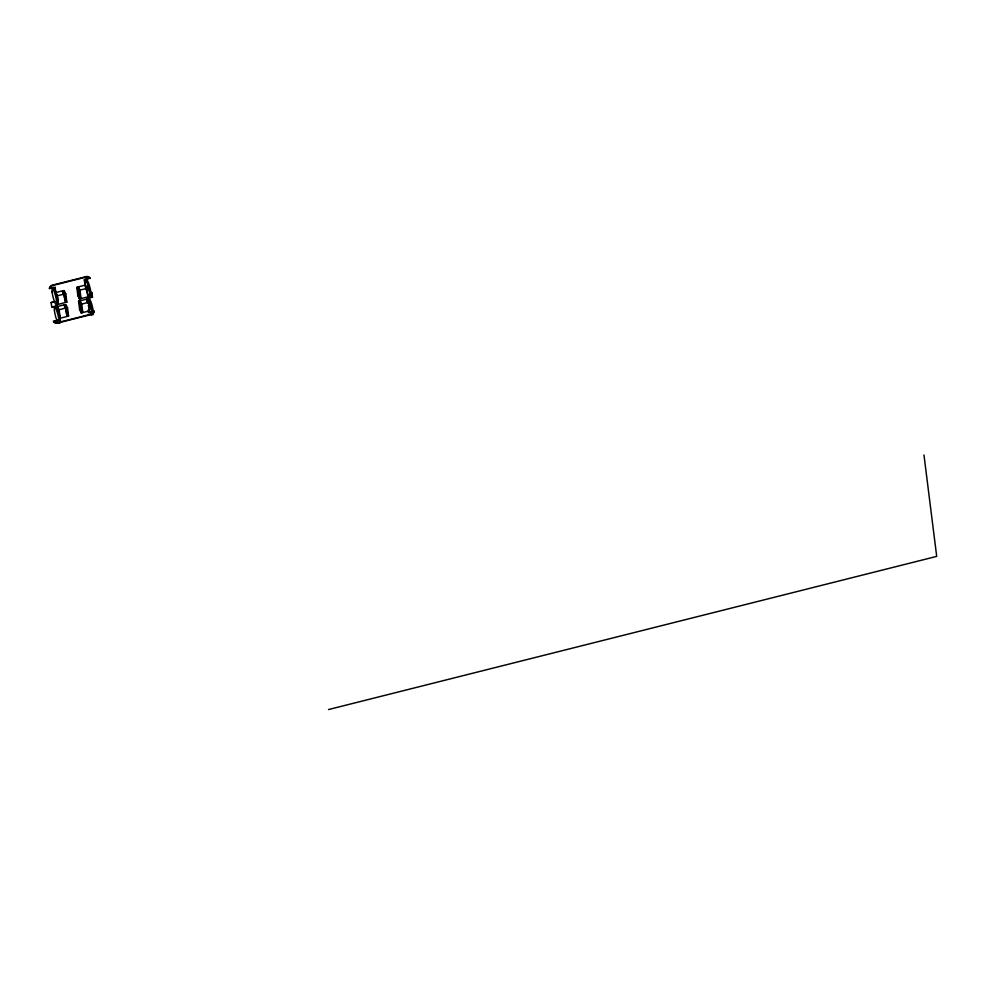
<?xml version="1.0" encoding="UTF-8"?>
<svg xmlns="http://www.w3.org/2000/svg" width="986" height="986" viewBox="0 0 986 986"><rect width="100%" height="100%" fill="white"/><g stroke="black" fill="none" stroke-linecap="round" stroke-linejoin="round"><path stroke-width="1.48" d="M58.494 312.969L59.826 316.013M88.986 305.29L90.071 309.185M85.03 285.225L84.315 279.568L89.96 278.151A4.745 3.734 -26.3 0 0 86.904 276.45L51.765 285.299A4.745 3.734 -26.3 0 0 49.3 288.38L55.142 287.357L55.857 293.015M90.157 278.533A4.745 3.734 -26.3 0 0 87.101 276.844L51.95 285.693A4.745 3.734 -26.3 0 0 49.497 288.775M59.628 322.151L91.624 314.029M57.656 320.117L53.614 321.572A4.745 3.734 -26.3 0 0 56.67 323.272L91.821 314.411A4.745 3.734 -26.3 0 0 92.327 314.078M85.585 286.396L86.435 290.537M50.717 288.035L53.54 287.32M85.733 279.211L89.96 278.151M62.574 290.833L55.795 292.534L57.398 295.8L58.47 304.28L65.249 302.566L64.176 294.087L62.574 290.833L62.944 293.779M79.274 293.914L78.387 286.852L85.166 285.139L86.768 288.405L87.84 296.885L81.062 298.585L79.447 295.332M64.361 297.698L63.498 290.796L64.176 290.623L65.791 293.877L66.826 302.172L66.148 302.345L64.534 299.091M76.822 287.431L77.5 287.271L79.114 290.525L80.149 298.82L79.472 298.992L77.869 295.726L76.822 287.431L78.436 290.697L79.472 298.992M57.398 295.8L64.176 294.087M78.387 286.852L79.989 290.106L86.768 288.405M63.498 290.796L65.113 294.05L65.791 293.877M78.436 290.697L79.114 290.525M77.869 295.726L78.547 295.553M58.433 313.56L57.484 306.017L51.839 307.435L51.075 302.529L55.315 301.457M54.094 302.209L51.075 302.529M53.059 306.695L55.882 305.98M88.074 297.871L92.499 297.193L86.657 298.228M64.324 304.785L57.545 306.486L59.148 309.74L60.22 318.231L66.999 316.518L65.926 308.039L64.324 304.785L64.669 307.607M78.56 301.198L79.237 301.026L80.84 304.28L81.912 312.759L81.234 312.932L79.619 309.678L78.56 301.198L80.162 304.452L81.234 312.932M80.137 300.792L86.916 299.091L88.518 302.345L89.59 310.836L82.812 312.537L81.197 309.284L80.137 300.792L81.739 304.058L82.812 312.537M65.249 304.736L65.926 304.575L67.541 307.829L68.576 316.124L67.898 316.296L66.284 313.03L65.249 304.736L66.863 308.002L67.898 316.296M59.148 309.74L65.926 308.039M80.162 304.452L80.84 304.28M81.739 304.058L88.518 302.345M66.863 308.002L67.541 307.829M79.619 309.678L80.297 309.505L79.94 306.683M53.614 321.572L57.841 320.512M88.432 312.365L94.089 310.947A4.745 3.734 -26.3 0 1 93.029 312.895M328.523 709.55L936.7 556.387L923.968 454.977M56.301 293.766L56.954 295.073M87.335 288.368L87.951 290.623L87.212 289.354M89.036 305.734L89.677 307.028M79.077 296.65L80.149 298.82M80.827 310.59L81.912 312.759M65.754 300.003L66.826 302.172M55.142 287.357L55.302 289.785M67.504 313.955L68.576 316.124M57.484 306.017L58.174 312.698M88.309 305.438L89.11 308.088M56.72 297.032L57.361 298.339L57.484 297.353M59.234 316.198L58.618 313.942M89.553 308.014L89.233 306.843M87.976 289.674L86.805 286.088L86.768 287.604M92.499 297.193L91.735 292.287L92.314 296.811M84.513 279.962L85.4 287.025M86.854 298.622L87.384 302.862M88.272 309.924L88.629 312.759M79.989 290.106L81.062 298.585M77.5 287.271L78.375 294.173M79.237 301.026L79.583 303.848M65.113 294.05L66.148 302.345M64.176 290.623L64.694 294.765M94.274 311.329A4.745 3.734 -26.3 0 1 93.214 313.277M55.919 322.816A4.745 3.734 -26.3 0 1 53.417 321.19M55.684 307.743A8.258 1.343 75.9 0 1 59.333 314.596A8.258 1.343 75.9 0 1 59.431 322.545M87.421 302.468A8.258 1.343 75.9 0 1 89.245 301.322A8.258 1.343 75.9 0 1 92.08 313.573A8.258 1.343 75.9 0 1 89.27 310.467M88.666 299.448A8.258 1.343 75.9 0 1 92.314 306.289A8.258 1.343 75.9 0 1 92.413 314.238M53.343 289.083A8.258 1.343 75.9 0 1 56.707 294.9A8.258 1.343 75.9 0 1 57.545 304.329M85.375 285.669A8.258 1.343 75.9 0 1 86.509 281.774A8.258 1.343 75.9 0 1 89.726 294.481A8.258 1.343 75.9 0 1 86.928 291.807M86.324 280.776A8.258 1.343 75.9 0 1 89.972 287.629A8.258 1.343 75.9 0 1 90.071 295.578M54.44 310.775A8.258 1.343 75.9 0 0 58.531 323.334A8.258 1.343 75.9 0 0 57.102 311.909A8.258 1.343 75.9 0 0 54.44 310.775M52.098 292.115A8.258 1.343 75.9 0 0 56.19 304.674A8.258 1.343 75.9 0 0 54.76 293.249A8.258 1.343 75.9 0 0 52.098 292.115"/></g></svg>
